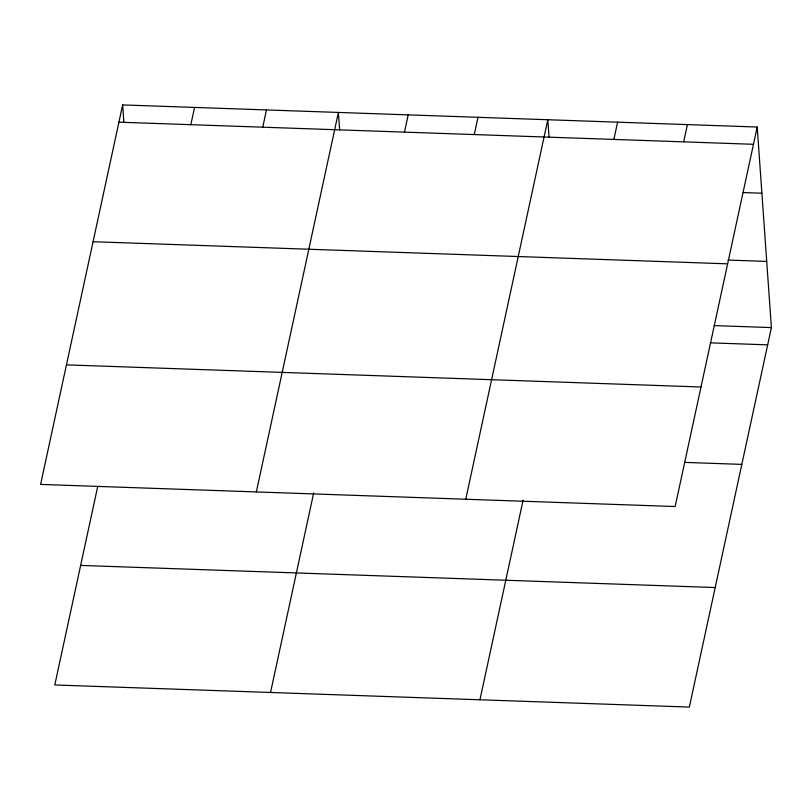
<?xml version="1.0" encoding="UTF-8"?>
<svg xmlns="http://www.w3.org/2000/svg" width="812" height="812" viewBox="0 0 812 812"><rect width="100%" height="100%" fill="white"/><g stroke="black" fill="none" stroke-linecap="round" stroke-linejoin="round"><path stroke-width="1.22" d="M122.653 104.921L40.6 484.409L675.158 506.536L757.21 127.037L122.653 104.921L123.891 122.399M97.684 486.601L54.79 684.963L689.347 707.079L771.4 327.591L757.21 127.037M190.83 124.683L194.565 107.428M262.753 127.19L266.478 109.935M256.348 491.93L338.401 112.442L339.639 129.92M270.538 692.484L313.696 492.884M404.467 132.133L408.203 114.878M474.269 134.559L478.004 117.304M465.753 499.238L547.806 119.74L549.044 137.218M479.943 699.782L523.101 500.192M613.872 139.431L617.607 122.176M683.674 141.867L687.409 124.612M118.917 122.176L753.475 144.292M743.193 192.566L761.889 193.226M728.08 260.063L766.721 261.413M93.075 241.712L727.633 263.839M714.063 325.592L771.4 327.591M710.338 342.847L767.665 344.846M66.442 364.872L701 386.999M684.486 462.383L741.823 464.383M80.642 565.416L715.199 587.543"/></g></svg>
